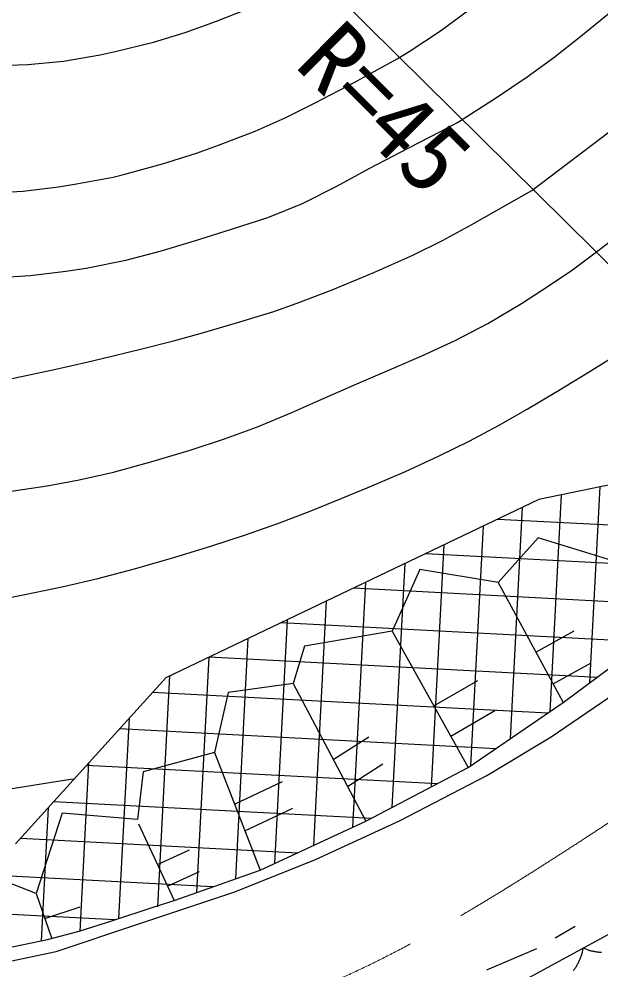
# Model space of a CAD drawing. Units: millimetres, scale not verified. Extents: x 40000 to 680000, y 20000 to 380000.
# Drawn here: x 258576 to 273829, y 243376 to 268284 of the extents above; entities that cross this region are included whole.
import ezdxf
from ezdxf.enums import TextEntityAlignment as Align

# ---------------------------------------------------------------- set-up
doc = ezdxf.new("R2010")
doc.units = ezdxf.units.MM
doc.header["$LTSCALE"] = 1000
doc.linetypes.add('CHAIN', pattern=[18.5, 12, -1.5, 3.5, -1.5])
for name, color, linetype, lineweight in [('M-BGD', 7, 'Continuous', 25), ('M-BMK', 2, 'CHAIN', 13), ('M-BMK-SRVR', 3, 'Continuous', 25)]:
    doc.layers.add(name, color=color, linetype=linetype, lineweight=lineweight)
doc.styles.add('ＭＳ ゴシック', font='')
doc.styles.get('ＭＳ ゴシック').set_extended_font_data('MS Gothic')

msp = doc.modelspace()

# ---------------------------------------------------------------- linework, layer by layer
at = {"layer": 'M-BGD'}
for p, q in [((277069, 256708), (272202, 255699)), ((272784, 255820), (272486, 250141)), ((273796, 256030), (273527, 250895)), ((272202, 255699), (262421, 251032)), ((271765, 255491), (271448, 249432)), ((271125, 255185), (278217, 254814)), ((270738, 255001), (270409, 248723)), ((272185, 254693), (271135, 253524)), ((274113, 254103), (272185, 254693)), ((269711, 254511), (269379, 248172)), ((269234, 254283), (277285, 253861)), ((268684, 254020), (268349, 247630)), ((269077, 253863), (268357, 252254)), ((271135, 253524), (269077, 253863)), ((267657, 253530), (267320, 247111)), ((267343, 253381), (276154, 252919)), ((271135, 253524), (272837, 250381)), ((266630, 253040), (266294, 246637)), ((265603, 252550), (265268, 246163)), ((265452, 252479), (274982, 251979)), ((272837, 250381), (275497, 252362)), ((268357, 252254), (266059, 251855)), ((268357, 252254), (270349, 248682)), ((272123, 251700), (273122, 252257)), ((264576, 252060), (264246, 245770)), ((266059, 251855), (265759, 250875)), ((263561, 251576), (273727, 251044)), ((263549, 251570), (263226, 245407)), ((272574, 250867), (273573, 251423)), ((262522, 251080), (262205, 245030)), ((262421, 251032), (258485, 246684)), ((265759, 250875), (264057, 250645)), ((265759, 250875), (267662, 247269)), ((269451, 250294), (270604, 250961)), ((262078, 250653), (272440, 250110)), ((264057, 250645), (263697, 249076)), ((272526, 249485), (274389, 250755)), ((270349, 248682), (272837, 250381)), ((269892, 249502), (271046, 250169)), ((261462, 249973), (261187, 244722)), ((261212, 249697), (271078, 249180)), ((266808, 248887), (267741, 249483)), ((270833, 248469), (272526, 249485)), ((263697, 249076), (261828, 248566)), ((263697, 249076), (264894, 245990)), ((260399, 248798), (260168, 244386)), ((260347, 248741), (269544, 248259)), ((267182, 248179), (268115, 248775)), ((267662, 247269), (270349, 248682)), ((261828, 248566), (261678, 247317)), ((268547, 247283), (270833, 248469)), ((264224, 247717), (265483, 248308)), ((259336, 247624), (259154, 244139)), ((259482, 247785), (267812, 247348)), ((264495, 247018), (265754, 247610)), ((259710, 247487), (259025, 245382)), ((261678, 247317), (259710, 247487)), ((261710, 247206), (262638, 245196)), ((264894, 245990), (267662, 247269)), ((266345, 246267), (268547, 247283)), ((258616, 246829), (265884, 246448)), ((262202, 246141), (263044, 246526)), ((259025, 245382), (257047, 246141)), ((264229, 245421), (266345, 246267)), ((253520, 246094), (263658, 245563)), ((262464, 245573), (263306, 245958)), ((262638, 245196), (264894, 245990)), ((268027, 241055), (276921, 245883)), ((241465, 245725), (261097, 244696)), ((259025, 245382), (259427, 244218)), ((261689, 244574), (264229, 245421)), ((259253, 244723), (260180, 245031)), ((259547, 243861), (261689, 244574)), ((272627, 244218), (273155, 244523)), ((257219, 243375), (259547, 243861)), ((270834, 243376), (272144, 243942))]:
    msp.add_line(p, q, dxfattribs=at)
for points in [[(267615, 266757), (268486, 267242), (268801, 267434), (269623, 267976), (270155, 268365), (271004, 269003), (271741, 269577), (272465, 270175), (273203, 270821), (273976, 271516), (274647, 272149), (275359, 272888), (275405, 272937), (276058, 273672), (276606, 274351), (277267, 275223)], [(270071, 265571), (271090, 266227), (271894, 266770), (272594, 267280), (273300, 267834), (274050, 268450), (274868, 269152), (275562, 269792), (276175, 270409), (276756, 271042), (277348, 271730), (277998, 272513), (278752, 273429), (279045, 273784)], [(251019, 268301), (252005, 268020), (252291, 267942), (253268, 267685), (254204, 267484), (254492, 267434), (255501, 267268), (256427, 267148), (257032, 267095), (258021, 267065), (258810, 267095), (259741, 267180), (260704, 267350), (261096, 267434), (262099, 267674), (262932, 267928), (263755, 268229), (264728, 268608)], [(255677, 263709), (256884, 263718), (257828, 263729), (258681, 263775), (259612, 263886), (260080, 263963), (261042, 264141), (261350, 264217), (262336, 264489), (263225, 264774), (263805, 264979), (264762, 265344), (265553, 265696), (266357, 266099), (267356, 266621), (267615, 266757)], [(272018, 263793), (272961, 264507), (273606, 264995), (274261, 265491), (275151, 266164)], [(255869, 261509), (257063, 261500), (258012, 261510), (258872, 261562), (259804, 261676), (260334, 261761), (261374, 261967), (262277, 262199), (263174, 262471), (264144, 262777), (265094, 263086), (266007, 263455), (266908, 263903), (267755, 264365), (267954, 264471), (268793, 264907), (269625, 265340), (270071, 265571)], [(253460, 258640), (254657, 258601), (255596, 258573), (256451, 258592), (257392, 258691), (257793, 258754), (258471, 258883), (259463, 259095), (260390, 259304), (260757, 259391), (261757, 259632), (262656, 259866), (263382, 260068), (264366, 260349), (265257, 260627), (265837, 260830), (266784, 261187), (267667, 261553), (267954, 261677), (268895, 262100), (269673, 262486), (270441, 262903), (271351, 263417), (272018, 263793)], [(273711, 262185), (274575, 262849), (275199, 263329), (275913, 263878)], [(256185, 255665), (257417, 255807), (258429, 255930), (259312, 256056), (260155, 256211), (261048, 256417), (262027, 256681), (263059, 256988), (263962, 257286), (264823, 257606), (265728, 257981), (266430, 258290), (267434, 258729), (268345, 259117), (269197, 259487), (270025, 259873), (270864, 260310), (271748, 260830), (272272, 261169), (273049, 261689), (273711, 262185)], [(256439, 252787), (257524, 252975), (258383, 253140), (258725, 253210), (259740, 253422), (260640, 253631), (261604, 253887), (262660, 254191), (263607, 254478), (264490, 254767), (265355, 255073), (266248, 255413), (267215, 255802), (267700, 256004), (268704, 256436), (269589, 256842), (270390, 257237), (271147, 257638), (271895, 258062), (272673, 258525), (273518, 259043), (274467, 259634), (275558, 260312), (275574, 260322)], [(256778, 247876), (257898, 248053), (258667, 248174), (259643, 248328), (259995, 248384)], [(246347, 244285), (247459, 244090), (248316, 243968), (249085, 243875), (250163, 243759), (251124, 243684), (252040, 243643), (252986, 243633), (254034, 243648), (254311, 243655), (255352, 243685), (256273, 243734), (257288, 243832), (257399, 243845), (258439, 243994), (259320, 244173), (260149, 244394), (261036, 244671), (262090, 245017), (262638, 245196)], [(273105, 243361), (273119, 243378), (273132, 243396), (273145, 243415), (273158, 243433), (273171, 243452), (273183, 243471), (273195, 243490), (273206, 243509), (273217, 243529), (273228, 243549), (273238, 243569), (273249, 243589), (273258, 243609), (273268, 243629), (273277, 243650), (273285, 243671), (273293, 243692), (273301, 243713), (273309, 243734), (273316, 243755), (273323, 243777), (273329, 243798), (273335, 243820), (273341, 243842), (273346, 243864), (273351, 243886), (273355, 243908), (273359, 243930), (273363, 243952)], [(273363, 243952), (273384, 243943), (273405, 243934), (273425, 243926), (273446, 243918), (273468, 243911), (273489, 243903), (273510, 243897), (273532, 243890), (273554, 243884), (273575, 243879), (273597, 243873), (273619, 243869), (273641, 243864), (273663, 243860), (273686, 243856), (273708, 243853), (273730, 243850), (273753, 243848), (273775, 243846), (273797, 243844), (273820, 243842), (273842, 243842)]]:
    msp.add_lwpolyline(points, dxfattribs=at)
at = {"layer": 'M-BMK'}
msp.add_open_spline([(252510, 239853), (256503, 240093), (258226, 240329), (261854, 241335), (266663, 242668), (269208, 244100), (273395, 246817), (277092, 249216), (278434, 250413), (282151, 253935)], degree=3, knots=[0, 0, 0, 0, 1, 1, 1, 2, 2, 2, 3, 3, 3, 3], dxfattribs=at)
at = {"layer": 'M-BMK-SRVR'}
msp.add_line((282102, 253888), (265979, 269817), dxfattribs=at)

# ---------------------------------------------------------------- texts
at = {"layer": 'M-BMK-SRVR', "style": 'ＭＳ ゴシック'}
msp.add_text('R=45', height=1833, rotation=315.06, dxfattribs=at).set_placement((267130, 264917), align=Align.BOTTOM_CENTER)

doc.saveas('drawing.dxf')
